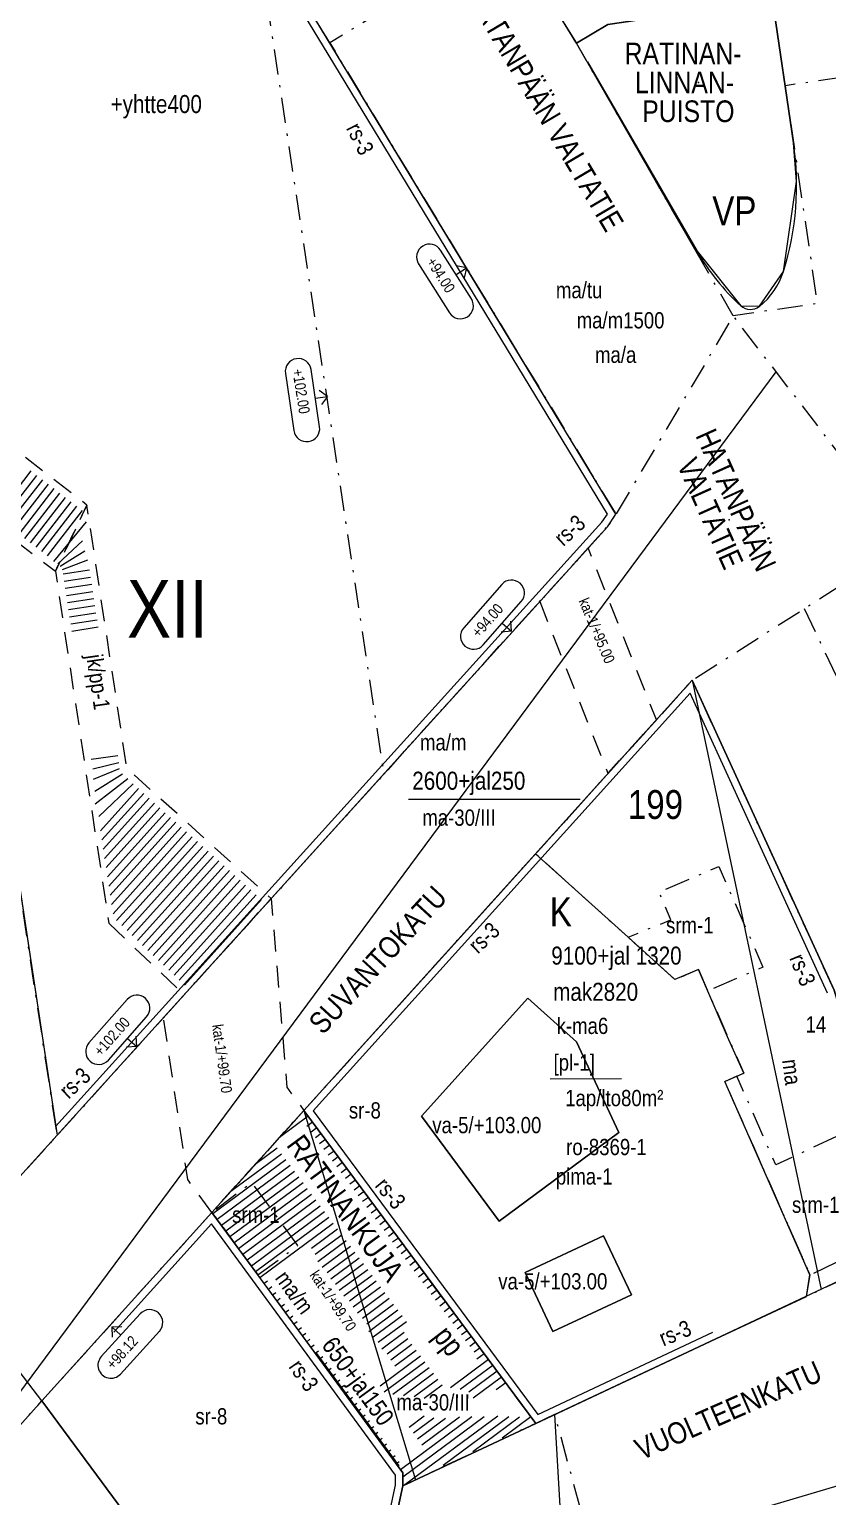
# Model space of a CAD drawing. Header units: metres. Extents: x 24485995 to 24488038, y 6819999 to 6822001.
# Drawn here: x 24487604 to 24487714.7, y 6820575.8 to 6820779.3 of the extents above; entities that cross this region are included whole.
import ezdxf

# ---------------------------------------------------------------- set-up
doc = ezdxf.new("R2010")
doc.units = ezdxf.units.M
for name, pattern in [('Aukot_rajalla', [0]), ('k10020', [0]), ('k10040', [10.3, 3.5, -1.5, 0.3, -1.5, 3.5]), ('k10050', [8, 3, -2, 3]), ('K10271', [0]), ('k10630.1', [0]), ('k10vi1', [0])]:
    doc.linetypes.add(name, pattern=pattern)
for name, color, linetype, lineweight in [('AK_AsemakaavaTeksti_Kadun_puistonnimi', 7, 'Continuous', 0), ('AK_AsemakaavaTeksti_Kaupunginosan_nimi', 7, 'Continuous', 0), ('AK_AsemakaavaTeksti_Korttelinumero', 7, 'Continuous', 0), ('AK_AsemakaavaViiva_Kaupunginosan_raja', 7, 'Continuous', 0), ('AK_Kaavamerkinta_Kayttotarkoitusalue', 7, 'Continuous', 0), ('AK_KayttotarkoitusSymboliViiva_Virkistysalueen_kuvio_murtoviiva', 7, 'Continuous', 0), ('AK_KayttotarkoitusViiva', 7, 'Continuous', 0), ('AK_LiikennointiTeksti_Autopaikkamerkinta_m2', 7, 'Continuous', 0), ('AK_LiikennointiViiva_Ajoneuvoliittymakielto', 7, 'Continuous', 0), ('AK_LiikennointiViiva_Polkuviivoitus', 7, 'Continuous', 0), ('AK_MuuAsemakaavaTeksti_Alueenosan_kayttotarkoitus', 7, 'Continuous', 0), ('AK_MuuAsemakaavaTeksti_Erityismaarays', 7, 'Continuous', 0), ('AK_MuuAsemakaavaViiva_alueenosan_raja', 7, 'Continuous', 0), ('AK_MuuAsemakaavaViiva_Erityismaaraysviiva', 7, 'Continuous', 0), ('AK_MuuAsemakaavaViiva_Merkinnan_alleviivaus', 7, 'Continuous', 0), ('AK_MuuAsemakaavaViiva_Ohj_alueenosan_raja', 7, 'Continuous', 0), ('AK_RakennusalaTeksti_Kerrosala_tai_luku', 7, 'Continuous', 0), ('AK_RakennusalaTeksti_Rakennusoikeus', 7, 'Continuous', 0), ('AK_RakennusalaViiva_Maanalaisen_tilan_viiva', 7, 'Continuous', 0), ('AK_RakennusalaViiva_Rakennusalan_raja__I_', 7, 'Continuous', 0), ('AK_RakentaminenTeksti_Korkeusmerkinta', 7, 'Continuous', 0), ('AK_RakentaminenTeksti_Korkeusmerkinta_ja_soikio_ja_nuoli', 7, 'Continuous', 0), ('AK_RakentaminenTeksti_Rakentamismaarays', 7, 'Continuous', 0), ('AK_Tontti_Sitova', 7, 'Continuous', 0), ('AK_Tonttinumero', 7, 'Continuous', 0)]:
    doc.layers.add(name, color=color, linetype=linetype, lineweight=lineweight)
doc.styles.add('ArialNarrow', font='ARIALN.TTF')

msp = doc.modelspace()

# ---------------------------------------------------------------- linework, layer by layer
at = {"layer": 'AK_AsemakaavaTeksti_Kadun_puistonnimi', "linetype": 'Continuous', "lineweight": 5}
for p in [(24487696.81, 6820771.91), (24487701.03, 6820711.26)]:
    msp.add_point(p, dxfattribs=at)
at = {"layer": 'AK_AsemakaavaViiva_Kaupunginosan_raja', "linetype": 'k10020', "lineweight": 9, "flags": 128}
for points in [[(24487726.35, 6820610.44), (24487715.6, 6820646.03), (24487695.93, 6820689), (24487642.1, 6820629.35)], [(24487642.1, 6820629.35), (24487629.34, 6820615.22), (24487605.75, 6820589.07), (24487591.46, 6820607.74), (24487556.27, 6820568.82)]]:
    msp.add_lwpolyline(points, dxfattribs=at)
at = {"layer": 'AK_KayttotarkoitusSymboliViiva_Virkistysalueen_kuvio_murtoviiva', "linetype": 'k10vi1', "lineweight": 9, "flags": 128}
msp.add_lwpolyline([(24487681.4, 6820774.74), (24487696.63, 6820748.5), (24487702.67, 6820740.94), (24487705.25, 6820740.86), (24487708.58, 6820745.71), (24487710.4, 6820758.19), (24487709.97, 6820763.51), (24487707.04, 6820783.31), (24487684.23, 6820779.93), (24487682.47, 6820778.87)], dxfattribs=at)
at = {"layer": 'AK_KayttotarkoitusViiva', "linetype": 'Continuous', "lineweight": 20, "flags": 128}
for points in [[(24487685.36, 6820712.02), (24487622.02, 6820816.35), (24487621.77, 6820816.76), (24487613.22, 6820830.83)], [(24487679.89, 6820777.33), (24487670.61, 6820792.44), (24487658.87, 6820811.14)], [(24487707.04, 6820783.31), (24487684.23, 6820779.93), (24487679.89, 6820777.33)], [(24487707.04, 6820783.31), (24487709.97, 6820763.51)], [(24487696.49, 6820748.45), (24487679.89, 6820777.33)], [(24487696.63, 6820748.5), (24487696.49, 6820748.45)], [(24487535.41, 6820706.14), (24487560.32, 6820709.92), (24487560.46, 6820709.03), (24487594.46, 6820714.2), (24487607.88, 6820625.91)], [(24487607.88, 6820625.91), (24487684.17, 6820710.3), (24487685.36, 6820712.02)], [(24487695.93, 6820689), (24487663.78, 6820653.38), (24487642.1, 6820629.35)], [(24487715.6, 6820646.03), (24487695.93, 6820689)], [(24487629.34, 6820615.22), (24487633.22, 6820619.51), (24487642.1, 6820629.35)], [(24487642.1, 6820629.35), (24487659.03, 6820606.49), (24487674.23, 6820585.96)], [(24487607.88, 6820625.91), (24487556.27, 6820568.82)], [(24487574.41, 6820561.53), (24487580.72, 6820568.45), (24487590.92, 6820579.74), (24487599.25, 6820581.84), (24487605.75, 6820589.07), (24487629.34, 6820615.22)], [(24487629.34, 6820615.22), (24487655.79, 6820579.12), (24487655.79, 6820577.3)], [(24487726.35, 6820610.44), (24487699.2, 6820597.69), (24487676.89, 6820587.21)], [(24487674.23, 6820585.96), (24487655.79, 6820577.3)], [(24487674.23, 6820585.96), (24487676.89, 6820587.21)], [(24487714.73, 6820421.42), (24487709.53, 6820449.41), (24487694.94, 6820520.55), (24487683.53, 6820562.69), (24487684.18, 6820565.83), (24487699.07, 6820572.26), (24487699.5, 6820572.39), (24487734.9, 6820582.89), (24487736.91, 6820583.48), (24487744.74, 6820554.41)], [(24487572.59, 6820372.98), (24487685.85, 6820393.97), (24487659.2, 6820537.78), (24487652.75, 6820572.56), (24487655.04, 6820573.64), (24487655.79, 6820577.3)]]:
    msp.add_lwpolyline(points, dxfattribs=at)
at = {"layer": 'AK_KayttotarkoitusViiva', "linetype": 'Continuous', "lineweight": 20}
for centre, radius, start, end in [((24487670.39, 6820757.65), 40.02, 342.6365, 8.4242), ((24487722.77, 6820763.2), 30, 209.3412, 227.9055), ((24487699.03, 6820748.7), 10.01, 308.4088, 342.6143), ((24487704.01, 6820742.43), 2, 227.9088, 308.366)]:
    msp.add_arc(centre, radius, start, end, dxfattribs=at)
at = {"layer": 'AK_LiikennointiViiva_Ajoneuvoliittymakielto', "linetype": 'k10630.1', "lineweight": 5, "flags": 128}
msp.add_lwpolyline([(24487679.89, 6820777.33), (24487670.61, 6820792.44), (24487658.87, 6820811.14)], dxfattribs=at)
at = {"layer": 'AK_LiikennointiViiva_Polkuviivoitus', "linetype": 'Continuous', "lineweight": 0, "flags": 128}
for points in [[(24487604.24, 6820718.03), (24487599.36, 6820711.71)], [(24487605.03, 6820717.42), (24487600.16, 6820711.1)], [(24487605.82, 6820716.81), (24487600.95, 6820710.5)], [(24487606.61, 6820716.2), (24487601.75, 6820709.89)], [(24487607.4, 6820715.58), (24487602.54, 6820709.28)], [(24487608.19, 6820714.97), (24487603.33, 6820708.67)], [(24487608.99, 6820714.36), (24487604.13, 6820708.07)], [(24487609.78, 6820713.75), (24487604.92, 6820707.46)], [(24487610.57, 6820713.14), (24487605.72, 6820706.85)], [(24487611.36, 6820712.53), (24487606.51, 6820706.24)], [(24487611.9, 6820710.98), (24487607.37, 6820705.46)], [(24487611.41, 6820708.34), (24487607.99, 6820705.16)], [(24487611.71, 6820706.89), (24487608.31, 6820704.77)], [(24487612.08, 6820705.66), (24487608.57, 6820704.3)], [(24487612.36, 6820704.26), (24487608.7, 6820703.7)], [(24487612.51, 6820703.27), (24487608.85, 6820702.71)], [(24487612.66, 6820702.28), (24487609, 6820701.72)], [(24487612.81, 6820701.29), (24487609.15, 6820700.73)], [(24487612.96, 6820700.3), (24487609.3, 6820699.75)], [(24487613.11, 6820699.31), (24487609.45, 6820698.76)], [(24487613.26, 6820698.32), (24487609.6, 6820697.77)], [(24487613.41, 6820697.34), (24487609.75, 6820696.78)], [(24487613.56, 6820696.35), (24487609.9, 6820695.79)], [(24487616.27, 6820678.55), (24487612.61, 6820678)], [(24487616.42, 6820677.56), (24487612.83, 6820676.68)], [(24487616.47, 6820676.71), (24487612.88, 6820675.27)], [(24487616.92, 6820676), (24487613.12, 6820673.58)], [(24487617.66, 6820675.33), (24487613.16, 6820671.85)], [(24487618.4, 6820674.66), (24487613.64, 6820670.1)], [(24487619.15, 6820673.99), (24487613.88, 6820668.14)], [(24487619.89, 6820673.32), (24487614.07, 6820666.86)], [(24487620.63, 6820672.65), (24487614.26, 6820665.59)], [(24487621.38, 6820671.98), (24487614.46, 6820664.31)], [(24487622.12, 6820671.31), (24487614.65, 6820663.03)], [(24487622.86, 6820670.64), (24487614.85, 6820661.75)], [(24487623.6, 6820669.97), (24487615.04, 6820660.47)], [(24487624.35, 6820669.31), (24487615.24, 6820659.19)], [(24487625.09, 6820668.64), (24487615.43, 6820657.92)], [(24487625.83, 6820667.97), (24487615.62, 6820656.64)], [(24487626.58, 6820667.3), (24487616.11, 6820655.68)], [(24487627.32, 6820666.63), (24487616.83, 6820654.99)], [(24487628.06, 6820665.96), (24487617.56, 6820654.3)], [(24487628.8, 6820665.29), (24487618.28, 6820653.61)], [(24487629.55, 6820664.62), (24487619.01, 6820652.93)], [(24487630.29, 6820663.95), (24487619.73, 6820652.24)], [(24487631.03, 6820663.28), (24487620.46, 6820651.55)], [(24487631.78, 6820662.61), (24487621.19, 6820650.86)], [(24487632.52, 6820661.94), (24487621.91, 6820650.17)], [(24487633.26, 6820661.27), (24487622.64, 6820649.48)], [(24487634, 6820660.6), (24487623.36, 6820648.79)], [(24487634.75, 6820659.93), (24487624.09, 6820648.1)], [(24487635.49, 6820659.26), (24487624.81, 6820647.42)], [(24487636.23, 6820658.59), (24487625.54, 6820646.73)], [(24487642.7, 6820628.55), (24487638.72, 6820625.61)], [(24487643.29, 6820627.75), (24487642.49, 6820627.15)], [(24487643.89, 6820626.94), (24487643.08, 6820626.35)], [(24487644.48, 6820626.14), (24487643.68, 6820625.55)], [(24487645.08, 6820625.34), (24487644.27, 6820624.74)], [(24487645.67, 6820624.53), (24487644.87, 6820623.94)], [(24487639.58, 6820622.51), (24487629.48, 6820615.03)], [(24487638.98, 6820623.31), (24487631.95, 6820618.11)], [(24487638.38, 6820624.11), (24487635.33, 6820621.86)], [(24487646.27, 6820623.73), (24487645.46, 6820623.14)], [(24487646.86, 6820622.93), (24487646.06, 6820622.33)], [(24487640.17, 6820621.71), (24487630.07, 6820614.23)], [(24487640.77, 6820620.91), (24487630.66, 6820613.42)], [(24487647.46, 6820622.12), (24487646.65, 6820621.53)], [(24487648.05, 6820621.32), (24487647.25, 6820620.72)], [(24487648.65, 6820620.51), (24487647.85, 6820619.92)], [(24487641.37, 6820620.1), (24487631.25, 6820612.61)], [(24487641.97, 6820619.3), (24487631.84, 6820611.81)], [(24487642.56, 6820618.5), (24487632.43, 6820611)], [(24487649.24, 6820619.71), (24487648.44, 6820619.12)], [(24487649.84, 6820618.91), (24487649.04, 6820618.31)], [(24487643.16, 6820617.7), (24487633.03, 6820610.19)], [(24487643.76, 6820616.9), (24487633.62, 6820609.39)], [(24487650.43, 6820618.1), (24487649.63, 6820617.51)], [(24487651.03, 6820617.3), (24487650.23, 6820616.71)], [(24487651.62, 6820616.5), (24487650.82, 6820615.9)], [(24487644.36, 6820616.09), (24487634.21, 6820608.58)], [(24487644.95, 6820615.29), (24487634.8, 6820607.77)], [(24487645.55, 6820614.49), (24487635.39, 6820606.97)], [(24487652.22, 6820615.69), (24487651.42, 6820615.1)], [(24487652.81, 6820614.89), (24487652.01, 6820614.3)], [(24487653.41, 6820614.08), (24487652.61, 6820613.49)], [(24487646.15, 6820613.69), (24487635.98, 6820606.16)], [(24487646.75, 6820612.89), (24487643.12, 6820610.2)], [(24487647.34, 6820612.08), (24487643.67, 6820609.36)], [(24487654, 6820613.28), (24487653.2, 6820612.69)], [(24487654.6, 6820612.48), (24487653.8, 6820611.89)], [(24487647.94, 6820611.28), (24487644, 6820608.37)], [(24487648.54, 6820610.48), (24487644.61, 6820607.58)], [(24487655.19, 6820611.67), (24487654.39, 6820611.08)], [(24487655.79, 6820610.87), (24487654.99, 6820610.28)], [(24487656.38, 6820610.07), (24487655.58, 6820609.48)], [(24487649.14, 6820609.68), (24487645.29, 6820606.83)], [(24487649.73, 6820608.88), (24487645.8, 6820605.97)], [(24487650.33, 6820608.08), (24487646.49, 6820605.23)], [(24487656.98, 6820609.26), (24487656.18, 6820608.67)], [(24487657.57, 6820608.46), (24487656.77, 6820607.87)], [(24487650.93, 6820607.27), (24487647, 6820604.37)], [(24487651.53, 6820606.47), (24487647.64, 6820603.59)], [(24487658.17, 6820607.66), (24487657.37, 6820607.07)], [(24487658.76, 6820606.85), (24487657.97, 6820606.26)], [(24487659.36, 6820606.05), (24487658.56, 6820605.46)], [(24487637.03, 6820605.7), (24487636.57, 6820605.35)], [(24487637.62, 6820604.89), (24487637.16, 6820604.55)], [(24487638.21, 6820604.08), (24487637.75, 6820603.74)], [(24487652.12, 6820605.67), (24487648.39, 6820602.9)], [(24487652.72, 6820604.87), (24487648.93, 6820602.06)], [(24487653.32, 6820604.07), (24487649.52, 6820601.25)], [(24487659.95, 6820605.24), (24487659.16, 6820604.66)], [(24487660.55, 6820604.44), (24487659.75, 6820603.85)], [(24487638.8, 6820603.27), (24487638.34, 6820602.93)], [(24487639.39, 6820602.46), (24487638.93, 6820602.13)], [(24487653.92, 6820603.26), (24487650.19, 6820600.5)], [(24487654.51, 6820602.46), (24487650.8, 6820599.71)], [(24487661.14, 6820603.64), (24487660.35, 6820603.05)], [(24487661.74, 6820602.83), (24487660.94, 6820602.24)], [(24487662.33, 6820602.03), (24487661.54, 6820601.44)], [(24487639.98, 6820601.66), (24487639.53, 6820601.32)], [(24487640.57, 6820600.85), (24487640.12, 6820600.51)], [(24487641.16, 6820600.04), (24487640.71, 6820599.71)], [(24487655.11, 6820601.66), (24487651.09, 6820598.68)], [(24487655.71, 6820600.86), (24487651.71, 6820597.9)], [(24487656.3, 6820600.06), (24487652.39, 6820597.16)], [(24487662.93, 6820601.23), (24487662.13, 6820600.64)], [(24487663.52, 6820600.42), (24487662.73, 6820599.83)], [(24487641.75, 6820599.23), (24487641.3, 6820598.9)], [(24487642.34, 6820598.42), (24487641.89, 6820598.09)], [(24487655.99, 6820598.58), (24487652.88, 6820596.27)], [(24487664.12, 6820599.62), (24487663.32, 6820599.03)], [(24487664.71, 6820598.81), (24487663.92, 6820598.23)], [(24487665.31, 6820598.01), (24487664.51, 6820597.42)], [(24487642.93, 6820597.62), (24487642.48, 6820597.29)], [(24487643.52, 6820596.81), (24487643.07, 6820596.48)], [(24487644.11, 6820596), (24487643.66, 6820595.67)], [(24487656.49, 6820597.71), (24487653.61, 6820595.57)], [(24487657.05, 6820596.88), (24487654.15, 6820594.73)], [(24487657.65, 6820596.08), (24487654.7, 6820593.89)], [(24487665.9, 6820597.21), (24487665.11, 6820596.62)], [(24487666.5, 6820596.4), (24487665.7, 6820595.82)], [(24487644.69, 6820595.19), (24487644.25, 6820594.87)], [(24487645.28, 6820594.39), (24487644.84, 6820594.06)], [(24487658.25, 6820595.28), (24487652.64, 6820591.12)], [(24487658.85, 6820594.47), (24487653.22, 6820590.31)], [(24487667.69, 6820594.8), (24487662.42, 6820590.9)], [(24487668.28, 6820593.99), (24487663.77, 6820590.65)], [(24487667.09, 6820595.6), (24487666.08, 6820594.85)], [(24487645.87, 6820593.58), (24487645.43, 6820593.25)], [(24487646.46, 6820592.77), (24487646.03, 6820592.45)], [(24487647.05, 6820591.96), (24487646.62, 6820591.64)], [(24487659.45, 6820593.67), (24487654.43, 6820589.96)], [(24487660.05, 6820592.87), (24487655.9, 6820589.8)], [(24487660.65, 6820592.07), (24487657.36, 6820589.64)], [(24487668.88, 6820593.19), (24487664.94, 6820590.27)], [(24487669.47, 6820592.39), (24487665.54, 6820589.48)], [(24487647.64, 6820591.16), (24487647.21, 6820590.83)], [(24487648.23, 6820590.35), (24487647.8, 6820590.03)], [(24487661.25, 6820591.27), (24487658.76, 6820589.43)], [(24487670.07, 6820591.58), (24487668.74, 6820590.6)], [(24487648.82, 6820589.54), (24487648.39, 6820589.22)], [(24487649.41, 6820588.73), (24487648.98, 6820588.41)], [(24487650, 6820587.92), (24487649.57, 6820587.61)], [(24487650.59, 6820587.12), (24487650.16, 6820586.8)], [(24487651.18, 6820586.31), (24487650.75, 6820585.99)], [(24487665.37, 6820586.86), (24487655.48, 6820579.54)], [(24487667.1, 6820586.88), (24487655.79, 6820578.51)], [(24487668.96, 6820586.97), (24487656.09, 6820577.44)], [(24487658.77, 6820586.95), (24487656.69, 6820585.41)], [(24487660.09, 6820586.69), (24487657.27, 6820584.59)], [(24487661.72, 6820586.65), (24487657.85, 6820583.78)], [(24487663.64, 6820586.83), (24487658.42, 6820582.96)], [(24487670.5, 6820586.86), (24487661.39, 6820580.12)], [(24487672, 6820586.83), (24487665.5, 6820582.02)], [(24487673.55, 6820586.87), (24487669.58, 6820583.93)], [(24487651.77, 6820585.5), (24487651.34, 6820585.19)], [(24487652.36, 6820584.69), (24487651.93, 6820584.38)], [(24487652.95, 6820583.88), (24487652.53, 6820583.57)], [(24487653.54, 6820583.08), (24487653.12, 6820582.77)], [(24487654.13, 6820582.27), (24487653.71, 6820581.96)], [(24487654.72, 6820581.46), (24487654.3, 6820581.15)], [(24487655.3, 6820580.65), (24487654.89, 6820580.35)]]:
    msp.add_lwpolyline(points, dxfattribs=at)
at = {"layer": 'AK_MuuAsemakaavaViiva_alueenosan_raja', "linetype": 'k10040', "lineweight": 5, "flags": 128}
for points in [[(24487645.66, 6820777.41), (24487621.77, 6820816.76)], [(24487653.15, 6820675.99), (24487684.17, 6820710.3), (24487685.36, 6820712.02), (24487681.75, 6820717.98), (24487645.66, 6820777.41), (24487635.24, 6820794.56), (24487653.15, 6820675.99)], [(24487701.62, 6820739.53), (24487679.89, 6820777.33), (24487670.61, 6820792.44), (24487645.66, 6820777.41), (24487685.36, 6820712.02)], [(24487723.64, 6820773.64), (24487708.8, 6820771.44), (24487713.27, 6820741.25), (24487701.62, 6820739.53)], [(24487725.76, 6820708.1), (24487701.62, 6820739.53), (24487685.36, 6820712.02), (24487684.17, 6820710.3), (24487607.88, 6820625.91), (24487591.46, 6820607.74), (24487595.3, 6820583.81), (24487595.76, 6820580.9), (24487599.25, 6820581.84), (24487605.75, 6820589.07), (24487629.34, 6820615.22), (24487642.1, 6820629.35), (24487663.78, 6820653.38), (24487695.93, 6820689), (24487725.76, 6820708.1)], [(24487562.77, 6820575.99), (24487582.08, 6820597.36), (24487591.72, 6820608.03), (24487599.8, 6820616.97), (24487607.88, 6820625.91), (24487601.17, 6820670.05), (24487594.46, 6820714.2)], [(24487653.15, 6820675.99), (24487684.17, 6820710.3)], [(24487711.46, 6820698.94), (24487741.91, 6820634.94)], [(24487715.6, 6820646.03), (24487695.93, 6820689), (24487674.22, 6820664.95), (24487687.03, 6820653.39), (24487693.54, 6820647.51), (24487696.79, 6820648.91), (24487698.08, 6820645.91), (24487703.08, 6820634.52), (24487702.11, 6820634.09), (24487700.44, 6820633.35), (24487712.26, 6820606.54), (24487711.76, 6820603.58), (24487726.35, 6820610.44), (24487715.6, 6820646.03)], [(24487693.54, 6820647.51), (24487687.03, 6820653.39), (24487692.98, 6820655.78), (24487691.34, 6820659.64), (24487699.61, 6820663.19), (24487705.73, 6820649.22), (24487698.08, 6820645.91), (24487696.79, 6820648.91), (24487693.54, 6820647.51)], [(24487623.48, 6820643.16), (24487637.56, 6820658.74)], [(24487715.92, 6820625.74), (24487707.53, 6820621.81), (24487702.11, 6820634.09), (24487700.44, 6820633.35), (24487712.26, 6820606.54), (24487722.22, 6820611.4), (24487715.92, 6820625.74)], [(24487629.34, 6820615.22), (24487655.79, 6820579.12), (24487655.79, 6820577.3), (24487674.23, 6820585.96), (24487659.03, 6820606.49), (24487642.1, 6820629.35), (24487633.22, 6820619.51), (24487629.34, 6820615.22)], [(24487635.69, 6820606.55), (24487641.26, 6820610.63), (24487634.88, 6820619.34), (24487629.34, 6820615.22), (24487635.69, 6820606.55)], [(24487629.34, 6820615.22), (24487655.79, 6820579.12)], [(24487697.46, 6820508.31), (24487694.94, 6820520.55), (24487676.89, 6820587.21), (24487674.23, 6820585.96), (24487655.79, 6820577.3), (24487655.04, 6820573.64), (24487652.75, 6820572.56), (24487685.85, 6820393.97), (24487689.14, 6820376.27)], [(24487655.79, 6820579.12), (24487655.79, 6820577.3)]]:
    msp.add_lwpolyline(points, dxfattribs=at)
at = {"layer": 'AK_MuuAsemakaavaViiva_Erityismaaraysviiva', "linetype": 'Aukot_rajalla', "lineweight": 5, "flags": 128}
for points in [[(24487607.69, 6820627.18), (24487652.41, 6820676.66), (24487683.39, 6820710.92), (24487684.17, 6820712.06), (24487644.8, 6820776.89), (24487621.16, 6820815.83), (24487614.49, 6820826.81)], [(24487714.68, 6820645.63), (24487695.65, 6820687.2), (24487643.39, 6820629.29), (24487659.83, 6820607.08), (24487674.54, 6820587.21), (24487698.78, 6820598.59)], [(24487648.48, 6820571.66), (24487649.69, 6820572.23), (24487654.16, 6820574.33), (24487654.44, 6820575.67), (24487654.79, 6820577.4), (24487654.79, 6820578.79), (24487629.26, 6820613.64), (24487615.72, 6820598.63)]]:
    msp.add_lwpolyline(points, dxfattribs=at)
at = {"layer": 'AK_MuuAsemakaavaViiva_Merkinnan_alleviivaus', "linetype": 'Continuous', "lineweight": 5, "elevation": 9.37, "flags": 128}
for points in [[(24487656.58, 6820672.51), (24487680.4, 6820672.51)], [(24487643.71, 6820595.85), (24487655.25, 6820580.1)]]:
    msp.add_lwpolyline(points, dxfattribs=at)
at = {"layer": 'AK_MuuAsemakaavaViiva_Merkinnan_alleviivaus', "linetype": 'Continuous', "lineweight": 5, "flags": 128}
msp.add_lwpolyline([(24487676.22, 6820633.73), (24487686.11, 6820633.79)], dxfattribs=at)
at = {"layer": 'AK_MuuAsemakaavaViiva_Ohj_alueenosan_raja', "linetype": 'k10050', "lineweight": 5, "flags": 128}
for points in [[(24487535.41, 6820706.14), (24487560.32, 6820709.92), (24487560.46, 6820709.03), (24487594.46, 6820714.2), (24487607.63, 6820704.13), (24487612, 6820713.3), (24487595.8, 6820725.8), (24487541.34, 6820717.34), (24487539.49, 6820714.84), (24487534.21, 6820714.04), (24487535.41, 6820706.14)], [(24487615.04, 6820655.31), (24487625.49, 6820645.39), (24487637.56, 6820658.74), (24487617.55, 6820676.78), (24487612, 6820713.3), (24487607.63, 6820704.13), (24487615.04, 6820655.31)], [(24487681.51, 6820707.36), (24487674.78, 6820699.91), (24487684.21, 6820676.13), (24487690.97, 6820683.51), (24487681.51, 6820707.36)], [(24487629.34, 6820615.22), (24487625.98, 6820619.76), (24487622.62, 6820642.21), (24487637.56, 6820658.74), (24487639.72, 6820632.57), (24487642.1, 6820629.35), (24487629.31, 6820615.26), (24487629.34, 6820615.22)]]:
    msp.add_lwpolyline(points, dxfattribs=at)
at = {"layer": 'AK_RakennusalaViiva_Maanalaisen_tilan_viiva', "linetype": 'Continuous', "lineweight": 5, "flags": 128}
for points in [[(24487595.76, 6820580.96), (24487707.58, 6820731.76)], [(24487695.93, 6820689), (24487713.81, 6820604.55)], [(24487642.1, 6820629.35), (24487657.54, 6820578.12)], [(24487689.14, 6820376.27), (24487676.89, 6820587.21)]]:
    msp.add_lwpolyline(points, dxfattribs=at)
at = {"layer": 'AK_RakennusalaViiva_Rakennusalan_raja__I_', "linetype": 'K10271', "lineweight": 9, "flags": 128}
for points in [[(24487560.46, 6820709.03), (24487594.46, 6820714.2), (24487598.06, 6820690.5), (24487607.88, 6820625.91), (24487628.45, 6820648.66), (24487653.31, 6820676.16), (24487677.16, 6820702.54), (24487684.17, 6820710.3), (24487685.36, 6820712.02), (24487678.13, 6820723.93), (24487666.32, 6820743.38), (24487654.51, 6820762.83), (24487642.7, 6820782.28), (24487630.41, 6820802.53), (24487613.22, 6820830.83), (24487615.29, 6820817.23), (24487605.03, 6820815.67), (24487599.68, 6820808.44), (24487601.91, 6820806.79), (24487603.09, 6820798.88), (24487601.45, 6820796.64), (24487601.06, 6820796.93), (24487587.21, 6820794.83), (24487579.87, 6820793.72), (24487562.97, 6820791.17), (24487552.8, 6820789.63), (24487539.33, 6820787.59), (24487523.4, 6820785.18), (24487534.21, 6820714.04), (24487535.41, 6820706.14), (24487560.32, 6820709.92), (24487560.46, 6820709.03)], [(24487658.87, 6820811.14), (24487669.78, 6820793.59), (24487679.89, 6820777.33), (24487684.23, 6820779.93), (24487691.21, 6820780.97), (24487685.13, 6820822), (24487668.02, 6820819.46), (24487659.58, 6820814.21), (24487658.87, 6820811.14), (24487658.9, 6820811.35), (24487658.87, 6820811.14)], [(24487659.03, 6820606.49), (24487674.23, 6820585.96), (24487699.2, 6820597.69), (24487711.76, 6820603.58), (24487712.26, 6820606.54), (24487700.44, 6820633.35), (24487702.11, 6820634.09), (24487703.08, 6820634.52), (24487700.82, 6820639.56), (24487698.08, 6820645.91), (24487696.79, 6820648.91), (24487693.54, 6820647.51), (24487687.03, 6820653.39), (24487674.22, 6820664.95), (24487642.1, 6820629.35), (24487659.03, 6820606.49)], [(24487679.87, 6820638.87), (24487673.14, 6820644.94), (24487658.41, 6820628.56), (24487669.16, 6820613.99), (24487685.77, 6820626.29), (24487679.87, 6820638.87)], [(24487669.16, 6820613.99), (24487658.41, 6820628.56), (24487673.14, 6820644.94), (24487679.87, 6820638.87), (24487685.77, 6820626.29), (24487669.16, 6820613.99)], [(24487629.34, 6820615.22), (24487655.79, 6820579.12), (24487655.79, 6820577.3), (24487674.23, 6820585.96), (24487659.03, 6820606.49), (24487642.1, 6820629.35), (24487633.22, 6820619.51), (24487629.34, 6820615.22)], [(24487605.75, 6820589.07), (24487626.93, 6820560.44), (24487655.04, 6820573.64), (24487655.79, 6820577.3), (24487655.79, 6820579.12), (24487635.69, 6820606.55), (24487629.34, 6820615.22), (24487605.75, 6820589.07)], [(24487676.61, 6820598.69), (24487687.52, 6820603.79), (24487683.63, 6820611.97), (24487672.78, 6820606.88), (24487676.61, 6820598.69)], [(24487683.63, 6820611.97), (24487687.52, 6820603.79), (24487676.61, 6820598.69), (24487672.78, 6820606.88), (24487683.63, 6820611.97)], [(24487574.13, 6820535.64), (24487626.93, 6820560.44), (24487605.75, 6820589.07), (24487599.25, 6820581.84), (24487568.39, 6820547.77), (24487574.13, 6820535.64)]]:
    msp.add_lwpolyline(points, dxfattribs=at)
at = {"layer": 'AK_RakentaminenTeksti_Korkeusmerkinta_ja_soikio_ja_nuoli', "linetype": 'Continuous', "lineweight": 5, "flags": 128}
for points in [[(24487665.31, 6820741.89), (24487661.04, 6820748.65)], [(24487658, 6820746.73), (24487662.27, 6820739.97)], [(24487664.61, 6820746.18), (24487663.23, 6820746.49)], [(24487663.18, 6820745.27), (24487664.61, 6820746.18)], [(24487664.61, 6820746.18), (24487664.3, 6820744.8)], [(24487639.53, 6820731.55), (24487640.7, 6820723.64)], [(24487644.26, 6820724.16), (24487643.1, 6820732.08)], [(24487643.68, 6820728.12), (24487645.36, 6820728.37)], [(24487645.36, 6820728.37), (24487644.22, 6820729.21)], [(24487645.36, 6820728.37), (24487644.51, 6820727.23)], [(24487669.53, 6820702.3), (24487664.25, 6820696.29)], [(24487666.95, 6820693.91), (24487672.23, 6820699.92)], [(24487670.87, 6820695.8), (24487669.46, 6820695.7)], [(24487669.59, 6820696.92), (24487670.87, 6820695.8)], [(24487670.87, 6820695.8), (24487670.78, 6820697.21)], [(24487617.58, 6820644.73), (24487612.28, 6820638.73)], [(24487614.98, 6820636.35), (24487620.28, 6820642.35)], [(24487617.63, 6820639.35), (24487618.9, 6820638.23)], [(24487618.9, 6820638.23), (24487618.81, 6820639.64)], [(24487618.9, 6820638.23), (24487617.49, 6820638.14)], [(24487619.39, 6820601.15), (24487614, 6820595.23)], [(24487615.44, 6820599.34), (24487616.85, 6820599.4)], [(24487615.44, 6820599.34), (24487615.51, 6820597.92)], [(24487616.7, 6820598.19), (24487615.44, 6820599.34)], [(24487616.67, 6820592.81), (24487622.05, 6820598.73)]]:
    msp.add_lwpolyline(points, dxfattribs=at)
at = {"layer": 'AK_RakentaminenTeksti_Korkeusmerkinta_ja_soikio_ja_nuoli', "linetype": 'Continuous', "lineweight": 5}
for centre, start, end in [((24487659.52, 6820747.69), 32.2862, 212.2862), ((24487663.79, 6820740.93), 212.2862, 32.2862), ((24487641.31, 6820731.82), 8.3525, 188.3525), ((24487642.48, 6820723.9), 188.3525, 8.3525), ((24487670.88, 6820701.11), 318.723, 138.723), ((24487665.6, 6820695.1), 138.723, 318.723), ((24487618.93, 6820643.54), 318.563, 138.563), ((24487613.63, 6820637.54), 138.563, 318.563), ((24487620.72, 6820599.94), 317.6828, 137.6828), ((24487615.33, 6820594.02), 137.6828, 317.6828)]:
    msp.add_arc(centre, 1.8, start, end, dxfattribs=at)
at = {"layer": 'AK_Tontti_Sitova', "linetype": 'Continuous', "lineweight": 9, "flags": 128}
for points in [[(24487642.1, 6820629.35), (24487663.78, 6820653.38), (24487695.93, 6820689), (24487715.6, 6820646.03), (24487726.35, 6820610.44), (24487699.2, 6820597.69), (24487674.23, 6820585.96), (24487659.03, 6820606.49), (24487642.1, 6820629.35)], [(24487543.69, 6820528.85), (24487547.17, 6820531.56), (24487552.89, 6820537.78), (24487556.49, 6820541.7), (24487559.47, 6820545), (24487567.28, 6820553.64), (24487574.41, 6820561.53), (24487580.72, 6820568.45), (24487590.92, 6820579.74), (24487599.25, 6820581.84), (24487605.75, 6820589.07), (24487629.34, 6820615.22), (24487655.79, 6820579.12), (24487655.79, 6820577.3), (24487655.04, 6820573.64), (24487652.75, 6820572.56), (24487659.2, 6820537.78), (24487685.85, 6820393.97), (24487572.59, 6820372.98), (24487543.69, 6820528.85)], [(24487714.77, 6820421.2), (24487714.73, 6820421.42), (24487709.53, 6820449.41), (24487694.94, 6820520.55), (24487683.53, 6820562.69), (24487684.18, 6820565.83), (24487699.07, 6820572.26), (24487699.5, 6820572.39), (24487734.9, 6820582.89), (24487736.91, 6820583.48), (24487744.74, 6820554.41), (24487747.53, 6820544.04), (24487764.9, 6820479.51), (24487771.68, 6820456.51), (24487774.94, 6820443.6), (24487777.16, 6820432.75), (24487714.77, 6820421.2)]]:
    msp.add_lwpolyline(points, dxfattribs=at)

# ---------------------------------------------------------------- texts
at = {"layer": 'AK_AsemakaavaTeksti_Kadun_puistonnimi', "linetype": 'Continuous', "lineweight": 5, "style": 'ArialNarrow'}
for s, rotation, p in [('HATANPÄÄN VALTATIE', 300.518, (24487664.6, 6820783.84)), ('HATANPÄÄN ', 294.1791, (24487696.33, 6820722.96)), ('VALTATIE', 294.1791, (24487693.75, 6820718.93)), ('SUVANTOKATU', 47.449, (24487644.73, 6820639.74)), ('RATINANKUJA', 306.422, (24487639.56, 6820624.53)), ('VUOLTEENKATU', 23.8097, (24487688.87, 6820580.81))]:
    msp.add_text(s, height=3, rotation=rotation, dxfattribs=at).set_placement(p)
for s, p in [('RATINAN-', (24487686.55, 6820774.41)), ('LINNAN-', (24487687.98, 6820770.41)), ('PUISTO', (24487689, 6820766.41))]:
    msp.add_text(s, height=3, dxfattribs=at).set_placement(p)
at = {"layer": 'AK_AsemakaavaTeksti_Kaupunginosan_nimi', "linetype": 'Continuous', "lineweight": 0, "style": 'ArialNarrow'}
msp.add_text('XII', height=8, dxfattribs=at).set_placement((24487617.56, 6820694.91))
at = {"layer": 'AK_AsemakaavaTeksti_Korttelinumero', "linetype": 'Continuous', "lineweight": 5, "style": 'ArialNarrow'}
msp.add_text('199', height=4, dxfattribs=at).set_placement((24487687.01, 6820669.78))
at = {"layer": 'AK_Kaavamerkinta_Kayttotarkoitusalue', "linetype": 'Continuous', "lineweight": 0, "style": 'ArialNarrow'}
for s, p in [('VP', (24487698.72, 6820752.1)), ('K', (24487676.18, 6820654.91))]:
    msp.add_text(s, height=4, dxfattribs=at).set_placement(p)
msp.add_text('pp', height=3, rotation=307.547, dxfattribs=at).set_placement((24487659.87, 6820598.01))
at = {"layer": 'AK_LiikennointiTeksti_Autopaikkamerkinta_m2', "linetype": 'Continuous', "lineweight": 0, "style": 'ArialNarrow'}
msp.add_text('1ap/lto80m²', height=2.25, dxfattribs=at).set_placement((24487678.32, 6820629.95))
at = {"layer": 'AK_MuuAsemakaavaTeksti_Alueenosan_kayttotarkoitus', "linetype": 'Continuous', "lineweight": 0, "style": 'ArialNarrow'}
for s, p in [('ma/tu', (24487677.03, 6820741.98)), ('ma/a', (24487682.45, 6820733.02)), ('ma/m', (24487658.18, 6820679.28)), ('ma-30/III', (24487658.5, 6820668.84))]:
    msp.add_text(s, height=2.25, dxfattribs=at).set_placement(p)
for s, rotation, p in [('jk/pp-1', 278.22, (24487611.9, 6820692.44)), ('ma', 277.313, (24487708.4, 6820636.32)), ('ma/m', 306.0559, (24487637.99, 6820606.09)), ('ma-30/III', 359.6448, (24487654.92, 6820587.79))]:
    msp.add_text(s, height=2.25, rotation=rotation, dxfattribs=at).set_placement(p)
at = {"layer": 'AK_MuuAsemakaavaTeksti_Erityismaarays', "linetype": 'Continuous', "lineweight": 0, "style": 'ArialNarrow'}
for rotation, p in [(296.585, (24487647.89, 6820765.57)), (42.6863, (24487678.06, 6820707.48)), (43.178, (24487666.21, 6820650.98)), (292.4248, (24487709.35, 6820650.48)), (42.6863, (24487609.46, 6820630.84)), (309.48, (24487651.82, 6820618.87)), (22.3864, (24487691.93, 6820596.61)), (304.847, (24487639.88, 6820593.8))]:
    msp.add_text('rs-3', height=2.25, rotation=rotation, dxfattribs=at).set_placement(p)
for s, p in [('srm-1', (24487692.3, 6820653.92)), ('[pl-1]', (24487676.7, 6820634.88)), ('sr-8', (24487648.32, 6820628.24)), ('ro-8369-1', (24487678.45, 6820623.16)), ('pima-1', (24487677.02, 6820619.08)), ('srm-1', (24487709.76, 6820615.16)), ('sr-8', (24487627.03, 6820585.82))]:
    msp.add_text(s, height=2.25, dxfattribs=at).set_placement(p)
at = {"layer": 'AK_RakennusalaTeksti_Kerrosala_tai_luku', "linetype": 'Continuous', "lineweight": 0, "style": 'ArialNarrow'}
msp.add_text('ma/m1500', height=2.25, dxfattribs=at).set_placement((24487679.91, 6820737.8))
at = {"layer": 'AK_RakennusalaTeksti_Rakennusoikeus', "linetype": 'Continuous', "lineweight": 0, "style": 'ArialNarrow'}
for s, p in [('+yhtte400', (24487615.28, 6820767.66)), ('2600+jal250', (24487657.11, 6820673.83)), ('9100+jal 1320', (24487676.39, 6820649.58)), ('mak2820', (24487676.65, 6820644.56))]:
    msp.add_text(s, height=2.5, dxfattribs=at).set_placement(p)
msp.add_text('650+jal150', height=2.5, rotation=305.9829, dxfattribs=at).set_placement((24487644.44, 6820596.79))
at = {"layer": 'AK_RakentaminenTeksti_Korkeusmerkinta', "linetype": 'Continuous', "lineweight": 0, "style": 'ArialNarrow'}
for s, rotation, p in [('+94.00', 302.6624, (24487659.02, 6820747.03)), ('+102.00', 279.0588, (24487640.47, 6820732.05)), ('+94.00', 48.723, (24487666.35, 6820694.82)), ('kat-1/+95.00', 292.9887, (24487680.14, 6820700.02)), ('+102.00', 48.563, (24487613.95, 6820636.77)), ('kat-1/+99.70', 277.9072, (24487629.35, 6820641.19)), ('kat-1/+99.70', 304.1956, (24487642.82, 6820606.53)), ('+98.12', 47.933, (24487615.65, 6820593.33))]:
    msp.add_text(s, height=1.5, rotation=rotation, dxfattribs=at).set_placement(p)
at = {"layer": 'AK_RakentaminenTeksti_Rakentamismaarays', "linetype": 'Continuous', "lineweight": 0, "style": 'ArialNarrow'}
for s, p in [('k-ma6', (24487677.13, 6820639.96)), ('va-5/+103.00', (24487659.89, 6820626.2)), ('srm-1', (24487632.14, 6820613.77)), ('va-5/+103.00', (24487669.04, 6820604.54))]:
    msp.add_text(s, height=2.25, dxfattribs=at).set_placement(p)
at = {"layer": 'AK_Tonttinumero', "linetype": 'Continuous', "lineweight": 0, "style": 'ArialNarrow'}
msp.add_text('14', height=2.25, dxfattribs=at).set_placement((24487711.65, 6820640.16))

doc.saveas('drawing.dxf')
